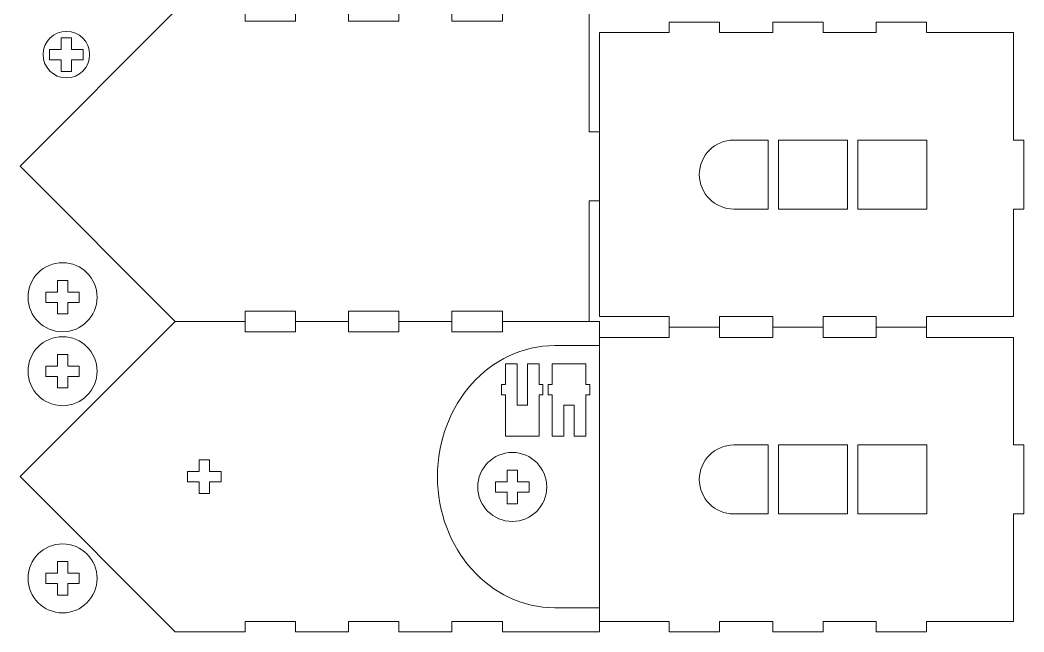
# Model space of a CAD drawing. Header units: millimetres. Extents: x -315 to 251, y -182 to 162.
# Drawn here: x -315 to -24, y -182.5 to -5.1 of the extents above; entities that cross this region are included whole.
import ezdxf

# ---------------------------------------------------------------- set-up
doc = ezdxf.new("R2010")
doc.units = ezdxf.units.MM
doc.header["$MEASUREMENT"] = 0
doc.layers.add('layer 1', color=7, linetype='Continuous')

msp = doc.modelspace()

# ---------------------------------------------------------------- linework, layer by layer
at = {"layer": 'layer 1', "color": 250, "lineweight": 9}
for points, knots in [([(-150.0002, -37.4733), (-150.0002, -37.4733), (-147, -37.4733), (-147, -37.4733), (-147, -37.4733), (-147, -37.4733), (-147, -57.4733), (-147, -57.4733), (-147, -57.4733), (-147, -57.4733), (-150.0002, -57.4733), (-150.0002, -57.4733), (-150.0002, -57.4733), (-150.0002, -57.4733), (-150, -92.4733), (-150, -92.4733), (-150, -92.4733), (-150, -92.4733), (-175.2, -92.4733), (-175.2, -92.4733), (-175.2, -92.4733), (-175.2, -92.4733), (-175.2, -89.4731), (-175.2, -89.4731), (-175.2, -89.4731), (-175.2, -89.4731), (-189.8001, -89.4731), (-189.8001, -89.4731), (-189.8001, -89.4731), (-189.8001, -89.4731), (-189.8, -92.4733), (-189.8, -92.4733), (-189.8, -92.4733), (-189.8, -92.4733), (-205.2, -92.4733), (-205.2, -92.4733), (-205.2, -92.4733), (-205.2, -92.4733), (-205.2, -89.4731), (-205.2, -89.4731), (-205.2, -89.4731), (-205.2, -89.4731), (-219.8, -89.4731), (-219.8, -89.4731), (-219.8, -89.4731), (-219.8, -89.4731), (-219.8, -92.4733), (-219.8, -92.4733), (-219.8, -92.4733), (-219.8, -92.4733), (-235.2, -92.4733), (-235.2, -92.4733), (-235.2, -92.4733), (-235.2, -92.4733), (-235.2, -89.4731), (-235.2, -89.4731), (-235.2, -89.4731), (-235.2, -89.4731), (-249.8, -89.4731), (-249.8, -89.4731), (-249.8, -89.4731), (-249.8, -89.4731), (-249.8, -92.4733), (-249.8, -92.4733), (-249.8, -92.4733), (-249.8, -92.4733), (-270, -92.4733), (-270, -92.4733), (-270, -92.4733), (-270, -92.4733), (-315, -47.4733), (-315, -47.4733), (-315, -47.4733), (-315, -47.4733), (-270, -2.4733), (-270, -2.4733), (-270, -2.4733), (-270, -2.4733), (-249.8, -2.4733), (-249.8, -2.4733), (-249.8, -2.4733), (-249.8, -2.4733), (-249.8001, -5.4731), (-249.8001, -5.4731), (-249.8001, -5.4731), (-249.8001, -5.4731), (-235.2001, -5.4731), (-235.2001, -5.4731), (-235.2001, -5.4731), (-235.2001, -5.4731), (-235.2, -2.4733), (-235.2, -2.4733), (-235.2, -2.4733), (-235.2, -2.4733), (-219.8, -2.4733), (-219.8, -2.4733), (-219.8, -2.4733), (-219.8, -2.4733), (-219.8001, -5.4731), (-219.8001, -5.4731), (-219.8001, -5.4731), (-219.8001, -5.4731), (-205.2001, -5.4731), (-205.2001, -5.4731), (-205.2001, -5.4731), (-205.2001, -5.4731), (-205.2, -2.4733), (-205.2, -2.4733), (-205.2, -2.4733), (-205.2, -2.4733), (-189.8, -2.4733), (-189.8, -2.4733), (-189.8, -2.4733), (-189.8, -2.4733), (-189.8001, -5.4731), (-189.8001, -5.4731), (-189.8001, -5.4731), (-189.8001, -5.4731), (-175.2001, -5.4731), (-175.2001, -5.4731), (-175.2001, -5.4731), (-175.2001, -5.4731), (-175.2, -2.4733), (-175.2, -2.4733), (-175.2, -2.4733), (-175.2, -2.4733), (-150, -2.4733), (-150, -2.4733), (-150, -2.4733), (-150, -2.4733), (-150.0002, -37.4733), (-150.0002, -37.4733)], [0, 0, 0, 0, 0.02941176, 0.02941176, 0.02941176, 0.02941176, 0.05882353, 0.05882353, 0.05882353, 0.05882353, 0.08823529, 0.08823529, 0.08823529, 0.08823529, 0.11764706, 0.11764706, 0.11764706, 0.11764706, 0.14705882, 0.14705882, 0.14705882, 0.14705882, 0.17647059, 0.17647059, 0.17647059, 0.17647059, 0.20588235, 0.20588235, 0.20588235, 0.20588235, 0.23529412, 0.23529412, 0.23529412, 0.23529412, 0.26470588, 0.26470588, 0.26470588, 0.26470588, 0.29411765, 0.29411765, 0.29411765, 0.29411765, 0.32352941, 0.32352941, 0.32352941, 0.32352941, 0.35294118, 0.35294118, 0.35294118, 0.35294118, 0.38235294, 0.38235294, 0.38235294, 0.38235294, 0.41176471, 0.41176471, 0.41176471, 0.41176471, 0.44117647, 0.44117647, 0.44117647, 0.44117647, 0.47058824, 0.47058824, 0.47058824, 0.47058824, 0.5, 0.5, 0.5, 0.5, 0.52941176, 0.52941176, 0.52941176, 0.52941176, 0.55882353, 0.55882353, 0.55882353, 0.55882353, 0.58823529, 0.58823529, 0.58823529, 0.58823529, 0.61764706, 0.61764706, 0.61764706, 0.61764706, 0.64705882, 0.64705882, 0.64705882, 0.64705882, 0.67647059, 0.67647059, 0.67647059, 0.67647059, 0.70588235, 0.70588235, 0.70588235, 0.70588235, 0.73529412, 0.73529412, 0.73529412, 0.73529412, 0.76470588, 0.76470588, 0.76470588, 0.76470588, 0.79411765, 0.79411765, 0.79411765, 0.79411765, 0.82352941, 0.82352941, 0.82352941, 0.82352941, 0.85294118, 0.85294118, 0.85294118, 0.85294118, 0.88235294, 0.88235294, 0.88235294, 0.88235294, 0.91176471, 0.91176471, 0.91176471, 0.91176471, 0.94117647, 0.94117647, 0.94117647, 0.94117647, 1, 1, 1, 1]), ([(-27.0087, -39.8998), (-27.0087, -39.8998), (-24.0087, -39.8998), (-24.0087, -39.8998), (-24.0087, -39.8998), (-24.0087, -39.8998), (-24.0087, -59.8998), (-24.0087, -59.8998), (-24.0087, -59.8998), (-24.0087, -59.8998), (-27.0087, -59.8998), (-27.0087, -59.8998), (-27.0087, -59.8998), (-27.0087, -59.8998), (-27.0082, -91.0998), (-27.0082, -91.0998), (-27.0082, -91.0998), (-27.0082, -91.0998), (-52.2087, -91.0998), (-52.2087, -91.0998), (-52.2087, -91.0998), (-52.2087, -91.0998), (-52.2087, -94.1), (-52.2087, -94.1), (-52.2087, -94.1), (-52.2087, -94.1), (-66.8087, -94.1), (-66.8087, -94.1), (-66.8087, -94.1), (-66.8087, -94.1), (-66.8087, -91.0998), (-66.8087, -91.0998), (-66.8087, -91.0998), (-66.8087, -91.0998), (-82.2087, -91.0998), (-82.2087, -91.0998), (-82.2087, -91.0998), (-82.2087, -91.0998), (-82.2087, -94.1), (-82.2087, -94.1), (-82.2087, -94.1), (-82.2087, -94.1), (-96.8087, -94.1), (-96.8087, -94.1), (-96.8087, -94.1), (-96.8087, -94.1), (-96.8087, -91.0998), (-96.8087, -91.0998), (-96.8087, -91.0998), (-96.8087, -91.0998), (-112.2087, -91.0998), (-112.2087, -91.0998), (-112.2087, -91.0998), (-112.2087, -91.0998), (-112.2087, -94.1), (-112.2087, -94.1), (-112.2087, -94.1), (-112.2087, -94.1), (-126.8087, -94.1), (-126.8087, -94.1), (-126.8087, -94.1), (-126.8087, -94.1), (-126.8087, -91.0998), (-126.8087, -91.0998), (-126.8087, -91.0998), (-126.8087, -91.0998), (-147.0087, -91.0998), (-147.0087, -91.0998), (-147.0087, -91.0998), (-147.0087, -91.0998), (-147.0087, -8.6998), (-147.0087, -8.6998), (-147.0087, -8.6998), (-147.0087, -8.6998), (-126.8087, -8.6998), (-126.8087, -8.6998), (-126.8087, -8.6998), (-126.8087, -8.6998), (-126.8087, -5.7), (-126.8087, -5.7), (-126.8087, -5.7), (-126.8087, -5.7), (-112.2087, -5.7), (-112.2087, -5.7), (-112.2087, -5.7), (-112.2087, -5.7), (-112.2087, -8.6998), (-112.2087, -8.6998), (-112.2087, -8.6998), (-112.2087, -8.6998), (-96.8087, -8.6998), (-96.8087, -8.6998), (-96.8087, -8.6998), (-96.8087, -8.6998), (-96.8087, -5.7), (-96.8087, -5.7), (-96.8087, -5.7), (-96.8087, -5.7), (-82.2087, -5.7), (-82.2087, -5.7), (-82.2087, -5.7), (-82.2087, -5.7), (-82.2087, -8.6998), (-82.2087, -8.6998), (-82.2087, -8.6998), (-82.2087, -8.6998), (-66.8087, -8.6998), (-66.8087, -8.6998), (-66.8087, -8.6998), (-66.8087, -8.6998), (-66.8087, -5.7), (-66.8087, -5.7), (-66.8087, -5.7), (-66.8087, -5.7), (-52.2087, -5.7), (-52.2087, -5.7), (-52.2087, -5.7), (-52.2087, -5.7), (-52.2087, -8.6998), (-52.2087, -8.6998), (-52.2087, -8.6998), (-52.2087, -8.6998), (-27.0082, -8.6998), (-27.0082, -8.6998), (-27.0082, -8.6998), (-27.0082, -8.6998), (-27.0087, -39.8998), (-27.0087, -39.8998)], [0, 0, 0, 0, 0.03030303, 0.03030303, 0.03030303, 0.03030303, 0.06060606, 0.06060606, 0.06060606, 0.06060606, 0.09090909, 0.09090909, 0.09090909, 0.09090909, 0.12121212, 0.12121212, 0.12121212, 0.12121212, 0.15151515, 0.15151515, 0.15151515, 0.15151515, 0.18181818, 0.18181818, 0.18181818, 0.18181818, 0.21212121, 0.21212121, 0.21212121, 0.21212121, 0.24242424, 0.24242424, 0.24242424, 0.24242424, 0.27272727, 0.27272727, 0.27272727, 0.27272727, 0.3030303, 0.3030303, 0.3030303, 0.3030303, 0.33333333, 0.33333333, 0.33333333, 0.33333333, 0.36363636, 0.36363636, 0.36363636, 0.36363636, 0.39393939, 0.39393939, 0.39393939, 0.39393939, 0.42424242, 0.42424242, 0.42424242, 0.42424242, 0.45454545, 0.45454545, 0.45454545, 0.45454545, 0.48484848, 0.48484848, 0.48484848, 0.48484848, 0.51515152, 0.51515152, 0.51515152, 0.51515152, 0.54545455, 0.54545455, 0.54545455, 0.54545455, 0.57575758, 0.57575758, 0.57575758, 0.57575758, 0.60606061, 0.60606061, 0.60606061, 0.60606061, 0.63636364, 0.63636364, 0.63636364, 0.63636364, 0.66666667, 0.66666667, 0.66666667, 0.66666667, 0.6969697, 0.6969697, 0.6969697, 0.6969697, 0.72727273, 0.72727273, 0.72727273, 0.72727273, 0.75757576, 0.75757576, 0.75757576, 0.75757576, 0.78787879, 0.78787879, 0.78787879, 0.78787879, 0.81818182, 0.81818182, 0.81818182, 0.81818182, 0.84848485, 0.84848485, 0.84848485, 0.84848485, 0.87878788, 0.87878788, 0.87878788, 0.87878788, 0.90909091, 0.90909091, 0.90909091, 0.90909091, 0.93939394, 0.93939394, 0.93939394, 0.93939394, 1, 1, 1, 1]), ([(-301.5785, -8.3858), (-297.8506, -8.3858), (-294.8285, -11.4079), (-294.8285, -15.1358), (-294.8285, -15.1358), (-294.8285, -18.8637), (-297.8506, -21.8858), (-301.5785, -21.8858), (-301.5785, -21.8858), (-305.3064, -21.8858), (-308.3285, -18.8637), (-308.3285, -15.1358), (-308.3285, -15.1358), (-308.3285, -11.4079), (-305.3064, -8.3858), (-301.5785, -8.3858)], [0, 0, 0, 0, 0.2, 0.2, 0.2, 0.2, 0.4, 0.4, 0.4, 0.4, 0.6, 0.6, 0.6, 0.6, 1, 1, 1, 1]), ([(-303.0783, -16.6359), (-303.0783, -16.6359), (-306.4285, -16.6359), (-306.4285, -16.6359), (-306.4285, -16.6359), (-306.4285, -16.6359), (-306.4285, -13.6358), (-306.4285, -13.6358), (-306.4285, -13.6358), (-306.4285, -13.6358), (-303.0783, -13.6358), (-303.0783, -13.6358), (-303.0783, -13.6358), (-303.0783, -13.6358), (-303.0783, -10.2858), (-303.0783, -10.2858), (-303.0783, -10.2858), (-303.0783, -10.2858), (-300.0785, -10.2858), (-300.0785, -10.2858), (-300.0785, -10.2858), (-300.0785, -10.2858), (-300.0785, -13.6358), (-300.0785, -13.6358), (-300.0785, -13.6358), (-300.0785, -13.6358), (-296.7285, -13.6358), (-296.7285, -13.6358), (-296.7285, -13.6358), (-296.7285, -13.6358), (-296.7285, -16.6359), (-296.7285, -16.6359), (-296.7285, -16.6359), (-296.7285, -16.6359), (-300.0785, -16.6359), (-300.0785, -16.6359), (-300.0785, -16.6359), (-300.0785, -16.6359), (-300.0785, -19.9858), (-300.0785, -19.9858), (-300.0785, -19.9858), (-300.0785, -19.9858), (-303.0783, -19.9858), (-303.0783, -19.9858), (-303.0783, -19.9858), (-303.0783, -19.9858), (-303.0783, -16.6359), (-303.0783, -16.6359)], [0, 0, 0, 0, 0.07692308, 0.07692308, 0.07692308, 0.07692308, 0.15384615, 0.15384615, 0.15384615, 0.15384615, 0.23076923, 0.23076923, 0.23076923, 0.23076923, 0.30769231, 0.30769231, 0.30769231, 0.30769231, 0.38461538, 0.38461538, 0.38461538, 0.38461538, 0.46153846, 0.46153846, 0.46153846, 0.46153846, 0.53846154, 0.53846154, 0.53846154, 0.53846154, 0.61538462, 0.61538462, 0.61538462, 0.61538462, 0.69230769, 0.69230769, 0.69230769, 0.69230769, 0.76923077, 0.76923077, 0.76923077, 0.76923077, 0.84615385, 0.84615385, 0.84615385, 0.84615385, 1, 1, 1, 1]), ([(-108.1088, -39.8998), (-108.1088, -39.8998), (-98.1088, -39.8998), (-98.1088, -39.8998), (-98.1088, -39.8998), (-98.1088, -39.8998), (-98.1088, -59.8998), (-98.1088, -59.8998), (-98.1088, -59.8998), (-98.1088, -59.8998), (-108.1088, -59.8998), (-108.1088, -59.8998), (-108.1088, -59.8998), (-113.6316, -59.8998), (-118.1088, -55.4227), (-118.1088, -49.8998), (-118.1088, -49.8998), (-118.1088, -44.3769), (-113.6316, -39.8998), (-108.1088, -39.8998)], [0, 0, 0, 0, 0.16666667, 0.16666667, 0.16666667, 0.16666667, 0.33333333, 0.33333333, 0.33333333, 0.33333333, 0.5, 0.5, 0.5, 0.5, 0.66666667, 0.66666667, 0.66666667, 0.66666667, 1, 1, 1, 1]), ([(-95.1087, -59.8998), (-95.1087, -59.8998), (-95.1087, -39.8998), (-95.1087, -39.8998), (-95.1087, -39.8998), (-95.1087, -39.8998), (-75.1087, -39.8998), (-75.1087, -39.8998), (-75.1087, -39.8998), (-75.1087, -39.8998), (-75.1087, -59.8998), (-75.1087, -59.8998), (-75.1087, -59.8998), (-75.1087, -59.8998), (-95.1087, -59.8998), (-95.1087, -59.8998)], [0, 0, 0, 0, 0.2, 0.2, 0.2, 0.2, 0.4, 0.4, 0.4, 0.4, 0.6, 0.6, 0.6, 0.6, 1, 1, 1, 1]), ([(-72.1086, -59.8998), (-72.1086, -59.8998), (-72.1086, -39.8998), (-72.1086, -39.8998), (-72.1086, -39.8998), (-72.1086, -39.8998), (-52.1086, -39.8998), (-52.1086, -39.8998), (-52.1086, -39.8998), (-52.1086, -39.8998), (-52.1086, -59.8998), (-52.1086, -59.8998), (-52.1086, -59.8998), (-52.1086, -59.8998), (-72.1086, -59.8998), (-72.1086, -59.8998)], [0, 0, 0, 0, 0.2, 0.2, 0.2, 0.2, 0.4, 0.4, 0.4, 0.4, 0.6, 0.6, 0.6, 0.6, 1, 1, 1, 1]), ([(-302.675, -75.4664), (-297.1522, -75.4664), (-292.675, -79.9435), (-292.675, -85.4664), (-292.675, -85.4664), (-292.675, -90.9893), (-297.1522, -95.4664), (-302.675, -95.4664), (-302.675, -95.4664), (-308.1978, -95.4664), (-312.675, -90.9893), (-312.675, -85.4664), (-312.675, -85.4664), (-312.675, -79.9435), (-308.1978, -75.4664), (-302.675, -75.4664)], [0, 0, 0, 0, 0.2, 0.2, 0.2, 0.2, 0.4, 0.4, 0.4, 0.4, 0.6, 0.6, 0.6, 0.6, 1, 1, 1, 1]), ([(-304.1748, -86.9665), (-304.1748, -86.9665), (-307.525, -86.9665), (-307.525, -86.9665), (-307.525, -86.9665), (-307.525, -86.9665), (-307.525, -83.9664), (-307.525, -83.9664), (-307.525, -83.9664), (-307.525, -83.9664), (-304.1748, -83.9664), (-304.1748, -83.9664), (-304.1748, -83.9664), (-304.1748, -83.9664), (-304.1748, -80.6164), (-304.1748, -80.6164), (-304.1748, -80.6164), (-304.1748, -80.6164), (-301.175, -80.6164), (-301.175, -80.6164), (-301.175, -80.6164), (-301.175, -80.6164), (-301.175, -83.9664), (-301.175, -83.9664), (-301.175, -83.9664), (-301.175, -83.9664), (-297.825, -83.9664), (-297.825, -83.9664), (-297.825, -83.9664), (-297.825, -83.9664), (-297.825, -86.9665), (-297.825, -86.9665), (-297.825, -86.9665), (-297.825, -86.9665), (-301.175, -86.9665), (-301.175, -86.9665), (-301.175, -86.9665), (-301.175, -86.9665), (-301.175, -90.3164), (-301.175, -90.3164), (-301.175, -90.3164), (-301.175, -90.3164), (-304.1748, -90.3164), (-304.1748, -90.3164), (-304.1748, -90.3164), (-304.1748, -90.3164), (-304.1748, -86.9665), (-304.1748, -86.9665)], [0, 0, 0, 0, 0.07692308, 0.07692308, 0.07692308, 0.07692308, 0.15384615, 0.15384615, 0.15384615, 0.15384615, 0.23076923, 0.23076923, 0.23076923, 0.23076923, 0.30769231, 0.30769231, 0.30769231, 0.30769231, 0.38461538, 0.38461538, 0.38461538, 0.38461538, 0.46153846, 0.46153846, 0.46153846, 0.46153846, 0.53846154, 0.53846154, 0.53846154, 0.53846154, 0.61538462, 0.61538462, 0.61538462, 0.61538462, 0.69230769, 0.69230769, 0.69230769, 0.69230769, 0.76923077, 0.76923077, 0.76923077, 0.76923077, 0.84615385, 0.84615385, 0.84615385, 0.84615385, 1, 1, 1, 1]), ([(-147, -92.4733), (-147, -92.4733), (-147, -99.4733), (-147, -99.4733), (-147, -99.4733), (-147, -99.4733), (-159.9998, -99.4733), (-159.9998, -99.4733), (-159.9998, -99.4733), (-178.7775, -99.4733), (-193.9998, -116.4864), (-193.9998, -137.4733), (-193.9998, -137.4733), (-193.9998, -158.4602), (-178.7775, -175.4733), (-159.9998, -175.4733), (-159.9998, -175.4733), (-159.9998, -175.4733), (-147, -175.4733), (-147, -175.4733), (-147, -175.4733), (-147, -175.4733), (-147, -182.4733), (-147, -182.4733), (-147, -182.4733), (-156.6667, -182.4733), (-165.5333, -182.4733), (-175.2, -182.4733), (-175.2, -182.4733), (-175.2, -182.4733), (-175.2, -179.4731), (-175.2, -179.4731), (-175.2, -179.4731), (-175.2, -179.4731), (-189.8, -179.4731), (-189.8, -179.4731), (-189.8, -179.4731), (-189.8, -179.4731), (-189.8, -182.4733), (-189.8, -182.4733), (-189.8, -182.4733), (-189.8, -182.4733), (-205.2, -182.4733), (-205.2, -182.4733), (-205.2, -182.4733), (-205.2, -182.4733), (-205.2, -179.4731), (-205.2, -179.4731), (-205.2, -179.4731), (-205.2, -179.4731), (-219.8, -179.4731), (-219.8, -179.4731), (-219.8, -179.4731), (-219.8, -179.4731), (-219.8, -182.4733), (-219.8, -182.4733), (-219.8, -182.4733), (-219.8, -182.4733), (-235.2, -182.4733), (-235.2, -182.4733), (-235.2, -182.4733), (-235.2, -182.4733), (-235.2, -179.4731), (-235.2, -179.4731), (-235.2, -179.4731), (-235.2, -179.4731), (-249.8, -179.4731), (-249.8, -179.4731), (-249.8, -179.4731), (-249.8, -179.4731), (-249.8, -182.4733), (-249.8, -182.4733), (-249.8, -182.4733), (-249.8, -182.4733), (-270, -182.4733), (-270, -182.4733), (-270, -182.4733), (-270, -182.4733), (-315, -137.4733), (-315, -137.4733), (-315, -137.4733), (-315, -137.4733), (-270, -92.4733), (-270, -92.4733), (-270, -92.4733), (-270, -92.4733), (-249.8, -92.4733), (-249.8, -92.4733), (-249.8, -92.4733), (-249.8, -92.4733), (-249.8, -95.4731), (-249.8, -95.4731), (-249.8, -95.4731), (-249.8, -95.4731), (-235.2, -95.4731), (-235.2, -95.4731), (-235.2, -95.4731), (-235.2, -95.4731), (-235.2, -92.4733), (-235.2, -92.4733), (-235.2, -92.4733), (-235.2, -92.4733), (-219.8, -92.4733), (-219.8, -92.4733), (-219.8, -92.4733), (-219.8, -92.4733), (-219.8, -95.4731), (-219.8, -95.4731), (-219.8, -95.4731), (-219.8, -95.4731), (-205.2, -95.4731), (-205.2, -95.4731), (-205.2, -95.4731), (-205.2, -95.4731), (-205.2, -92.4733), (-205.2, -92.4733), (-205.2, -92.4733), (-205.2, -92.4733), (-189.8, -92.4733), (-189.8, -92.4733), (-189.8, -92.4733), (-189.8, -92.4733), (-189.8, -95.4731), (-189.8, -95.4731), (-189.8, -95.4731), (-189.8, -95.4731), (-175.2, -95.4731), (-175.2, -95.4731), (-175.2, -95.4731), (-175.2, -95.4731), (-175.2, -92.4733), (-175.2, -92.4733), (-175.2, -92.4733), (-165.5333, -92.4733), (-156.6667, -92.4733), (-147, -92.4733)], [0, 0, 0, 0, 0.02857143, 0.02857143, 0.02857143, 0.02857143, 0.05714286, 0.05714286, 0.05714286, 0.05714286, 0.08571429, 0.08571429, 0.08571429, 0.08571429, 0.11428571, 0.11428571, 0.11428571, 0.11428571, 0.14285714, 0.14285714, 0.14285714, 0.14285714, 0.17142857, 0.17142857, 0.17142857, 0.17142857, 0.2, 0.2, 0.2, 0.2, 0.22857143, 0.22857143, 0.22857143, 0.22857143, 0.25714286, 0.25714286, 0.25714286, 0.25714286, 0.28571429, 0.28571429, 0.28571429, 0.28571429, 0.31428571, 0.31428571, 0.31428571, 0.31428571, 0.34285714, 0.34285714, 0.34285714, 0.34285714, 0.37142857, 0.37142857, 0.37142857, 0.37142857, 0.4, 0.4, 0.4, 0.4, 0.42857143, 0.42857143, 0.42857143, 0.42857143, 0.45714286, 0.45714286, 0.45714286, 0.45714286, 0.48571429, 0.48571429, 0.48571429, 0.48571429, 0.51428571, 0.51428571, 0.51428571, 0.51428571, 0.54285714, 0.54285714, 0.54285714, 0.54285714, 0.57142857, 0.57142857, 0.57142857, 0.57142857, 0.6, 0.6, 0.6, 0.6, 0.62857143, 0.62857143, 0.62857143, 0.62857143, 0.65714286, 0.65714286, 0.65714286, 0.65714286, 0.68571429, 0.68571429, 0.68571429, 0.68571429, 0.71428571, 0.71428571, 0.71428571, 0.71428571, 0.74285714, 0.74285714, 0.74285714, 0.74285714, 0.77142857, 0.77142857, 0.77142857, 0.77142857, 0.8, 0.8, 0.8, 0.8, 0.82857143, 0.82857143, 0.82857143, 0.82857143, 0.85714286, 0.85714286, 0.85714286, 0.85714286, 0.88571429, 0.88571429, 0.88571429, 0.88571429, 0.91428571, 0.91428571, 0.91428571, 0.91428571, 0.94285714, 0.94285714, 0.94285714, 0.94285714, 1, 1, 1, 1]), ([(-27.0087, -128.2998), (-27.0087, -128.2998), (-24.0087, -128.2998), (-24.0087, -128.2998), (-24.0087, -128.2998), (-24.0087, -128.2998), (-24.0087, -148.2998), (-24.0087, -148.2998), (-24.0087, -148.2998), (-24.0087, -148.2998), (-27.0087, -148.2998), (-27.0087, -148.2998), (-27.0087, -148.2998), (-27.0087, -148.2998), (-27.0082, -179.4998), (-27.0082, -179.4998), (-27.0082, -179.4998), (-27.0082, -179.4998), (-52.2087, -179.4998), (-52.2087, -179.4998), (-52.2087, -179.4998), (-52.2087, -179.4998), (-52.2087, -182.5), (-52.2087, -182.5), (-52.2087, -182.5), (-52.2087, -182.5), (-66.8087, -182.5), (-66.8087, -182.5), (-66.8087, -182.5), (-66.8087, -182.5), (-66.8087, -179.4998), (-66.8087, -179.4998), (-66.8087, -179.4998), (-66.8087, -179.4998), (-82.2087, -179.4998), (-82.2087, -179.4998), (-82.2087, -179.4998), (-82.2087, -179.4998), (-82.2087, -182.5), (-82.2087, -182.5), (-82.2087, -182.5), (-82.2087, -182.5), (-96.8087, -182.5), (-96.8087, -182.5), (-96.8087, -182.5), (-96.8087, -182.5), (-96.8087, -179.4998), (-96.8087, -179.4998), (-96.8087, -179.4998), (-96.8087, -179.4998), (-112.2087, -179.4998), (-112.2087, -179.4998), (-112.2087, -179.4998), (-112.2087, -179.4998), (-112.2087, -182.5), (-112.2087, -182.5), (-112.2087, -182.5), (-112.2087, -182.5), (-126.8087, -182.5), (-126.8087, -182.5), (-126.8087, -182.5), (-126.8087, -182.5), (-126.8087, -179.4998), (-126.8087, -179.4998), (-126.8087, -179.4998), (-126.8087, -179.4998), (-147.0087, -179.4998), (-147.0087, -179.4998), (-147.0087, -179.4998), (-147.0087, -179.4998), (-147.0087, -97.0998), (-147.0087, -97.0998), (-147.0087, -97.0998), (-147.0087, -97.0998), (-126.8087, -97.0998), (-126.8087, -97.0998), (-126.8087, -97.0998), (-126.8087, -97.0998), (-126.8087, -94.1), (-126.8087, -94.1), (-126.8087, -94.1), (-126.8087, -94.1), (-112.2087, -94.1), (-112.2087, -94.1), (-112.2087, -94.1), (-112.2087, -94.1), (-112.2087, -97.0998), (-112.2087, -97.0998), (-112.2087, -97.0998), (-112.2087, -97.0998), (-96.8087, -97.0998), (-96.8087, -97.0998), (-96.8087, -97.0998), (-96.8087, -97.0998), (-96.8087, -94.1), (-96.8087, -94.1), (-96.8087, -94.1), (-96.8087, -94.1), (-82.2087, -94.1), (-82.2087, -94.1), (-82.2087, -94.1), (-82.2087, -94.1), (-82.2087, -97.0998), (-82.2087, -97.0998), (-82.2087, -97.0998), (-82.2087, -97.0998), (-66.8087, -97.0998), (-66.8087, -97.0998), (-66.8087, -97.0998), (-66.8087, -97.0998), (-66.8087, -94.1), (-66.8087, -94.1), (-66.8087, -94.1), (-66.8087, -94.1), (-52.2087, -94.1), (-52.2087, -94.1), (-52.2087, -94.1), (-52.2087, -94.1), (-52.2087, -97.0998), (-52.2087, -97.0998), (-52.2087, -97.0998), (-52.2087, -97.0998), (-27.0082, -97.0998), (-27.0082, -97.0998), (-27.0082, -97.0998), (-27.0082, -97.0998), (-27.0087, -128.2998), (-27.0087, -128.2998)], [0, 0, 0, 0, 0.03030303, 0.03030303, 0.03030303, 0.03030303, 0.06060606, 0.06060606, 0.06060606, 0.06060606, 0.09090909, 0.09090909, 0.09090909, 0.09090909, 0.12121212, 0.12121212, 0.12121212, 0.12121212, 0.15151515, 0.15151515, 0.15151515, 0.15151515, 0.18181818, 0.18181818, 0.18181818, 0.18181818, 0.21212121, 0.21212121, 0.21212121, 0.21212121, 0.24242424, 0.24242424, 0.24242424, 0.24242424, 0.27272727, 0.27272727, 0.27272727, 0.27272727, 0.3030303, 0.3030303, 0.3030303, 0.3030303, 0.33333333, 0.33333333, 0.33333333, 0.33333333, 0.36363636, 0.36363636, 0.36363636, 0.36363636, 0.39393939, 0.39393939, 0.39393939, 0.39393939, 0.42424242, 0.42424242, 0.42424242, 0.42424242, 0.45454545, 0.45454545, 0.45454545, 0.45454545, 0.48484848, 0.48484848, 0.48484848, 0.48484848, 0.51515152, 0.51515152, 0.51515152, 0.51515152, 0.54545455, 0.54545455, 0.54545455, 0.54545455, 0.57575758, 0.57575758, 0.57575758, 0.57575758, 0.60606061, 0.60606061, 0.60606061, 0.60606061, 0.63636364, 0.63636364, 0.63636364, 0.63636364, 0.66666667, 0.66666667, 0.66666667, 0.66666667, 0.6969697, 0.6969697, 0.6969697, 0.6969697, 0.72727273, 0.72727273, 0.72727273, 0.72727273, 0.75757576, 0.75757576, 0.75757576, 0.75757576, 0.78787879, 0.78787879, 0.78787879, 0.78787879, 0.81818182, 0.81818182, 0.81818182, 0.81818182, 0.84848485, 0.84848485, 0.84848485, 0.84848485, 0.87878788, 0.87878788, 0.87878788, 0.87878788, 0.90909091, 0.90909091, 0.90909091, 0.90909091, 0.93939394, 0.93939394, 0.93939394, 0.93939394, 1, 1, 1, 1]), ([(-302.675, -96.9129), (-297.1522, -96.9129), (-292.675, -101.39), (-292.675, -106.9129), (-292.675, -106.9129), (-292.675, -112.4358), (-297.1522, -116.9129), (-302.675, -116.9129), (-302.675, -116.9129), (-308.1978, -116.9129), (-312.675, -112.4358), (-312.675, -106.9129), (-312.675, -106.9129), (-312.675, -101.39), (-308.1978, -96.9129), (-302.675, -96.9129)], [0, 0, 0, 0, 0.2, 0.2, 0.2, 0.2, 0.4, 0.4, 0.4, 0.4, 0.6, 0.6, 0.6, 0.6, 1, 1, 1, 1]), ([(-304.1748, -108.413), (-304.1748, -108.413), (-307.525, -108.413), (-307.525, -108.413), (-307.525, -108.413), (-307.525, -108.413), (-307.525, -105.4129), (-307.525, -105.4129), (-307.525, -105.4129), (-307.525, -105.4129), (-304.1748, -105.4129), (-304.1748, -105.4129), (-304.1748, -105.4129), (-304.1748, -105.4129), (-304.1748, -102.0629), (-304.1748, -102.0629), (-304.1748, -102.0629), (-304.1748, -102.0629), (-301.175, -102.0629), (-301.175, -102.0629), (-301.175, -102.0629), (-301.175, -102.0629), (-301.175, -105.4129), (-301.175, -105.4129), (-301.175, -105.4129), (-301.175, -105.4129), (-297.825, -105.4129), (-297.825, -105.4129), (-297.825, -105.4129), (-297.825, -105.4129), (-297.825, -108.413), (-297.825, -108.413), (-297.825, -108.413), (-297.825, -108.413), (-301.175, -108.413), (-301.175, -108.413), (-301.175, -108.413), (-301.175, -108.413), (-301.175, -111.7629), (-301.175, -111.7629), (-301.175, -111.7629), (-301.175, -111.7629), (-304.1748, -111.7629), (-304.1748, -111.7629), (-304.1748, -111.7629), (-304.1748, -111.7629), (-304.1748, -108.413), (-304.1748, -108.413)], [0, 0, 0, 0, 0.07692308, 0.07692308, 0.07692308, 0.07692308, 0.15384615, 0.15384615, 0.15384615, 0.15384615, 0.23076923, 0.23076923, 0.23076923, 0.23076923, 0.30769231, 0.30769231, 0.30769231, 0.30769231, 0.38461538, 0.38461538, 0.38461538, 0.38461538, 0.46153846, 0.46153846, 0.46153846, 0.46153846, 0.53846154, 0.53846154, 0.53846154, 0.53846154, 0.61538462, 0.61538462, 0.61538462, 0.61538462, 0.69230769, 0.69230769, 0.69230769, 0.69230769, 0.76923077, 0.76923077, 0.76923077, 0.76923077, 0.84615385, 0.84615385, 0.84615385, 0.84615385, 1, 1, 1, 1]), ([(-174.2751, -113.7725), (-174.2751, -113.7725), (-174.2751, -125.7721), (-174.2751, -125.7721), (-174.2751, -125.7721), (-174.2751, -125.7721), (-164.5751, -125.7721), (-164.5751, -125.7721), (-164.5751, -125.7721), (-164.5751, -125.7721), (-164.5751, -113.7725), (-164.5751, -113.7725), (-164.5751, -113.7725), (-164.5751, -113.7725), (-163.4251, -113.7725), (-163.4251, -113.7725), (-163.4251, -113.7725), (-163.4251, -113.7725), (-163.4251, -110.7727), (-163.4251, -110.7727), (-163.4251, -110.7727), (-163.4251, -110.7727), (-164.5751, -110.7727), (-164.5751, -110.7727), (-164.5751, -110.7727), (-164.5751, -110.7727), (-164.5751, -104.7731), (-164.5751, -104.7731), (-164.5751, -104.7731), (-164.5751, -104.7731), (-167.9251, -104.7731), (-167.9251, -104.7731), (-167.9251, -104.7731), (-167.9251, -104.7731), (-167.9251, -116.7727), (-167.9251, -116.7727), (-167.9251, -116.7727), (-167.9251, -116.7727), (-170.9253, -116.7727), (-170.9253, -116.7727), (-170.9253, -116.7727), (-170.9253, -116.7727), (-170.9253, -104.7731), (-170.9253, -104.7731), (-170.9253, -104.7731), (-170.9253, -104.7731), (-174.2751, -104.7731), (-174.2751, -104.7731), (-174.2751, -104.7731), (-174.2751, -104.7731), (-174.2751, -110.7727), (-174.2751, -110.7727), (-174.2751, -110.7727), (-174.2751, -110.7727), (-175.4251, -110.7727), (-175.4251, -110.7727), (-175.4251, -110.7727), (-175.4251, -110.7727), (-175.4251, -113.7725), (-175.4251, -113.7725), (-175.4251, -113.7725), (-175.4251, -113.7725), (-174.2751, -113.7725), (-174.2751, -113.7725)], [0, 0, 0, 0, 0.05882353, 0.05882353, 0.05882353, 0.05882353, 0.11764706, 0.11764706, 0.11764706, 0.11764706, 0.17647059, 0.17647059, 0.17647059, 0.17647059, 0.23529412, 0.23529412, 0.23529412, 0.23529412, 0.29411765, 0.29411765, 0.29411765, 0.29411765, 0.35294118, 0.35294118, 0.35294118, 0.35294118, 0.41176471, 0.41176471, 0.41176471, 0.41176471, 0.47058824, 0.47058824, 0.47058824, 0.47058824, 0.52941176, 0.52941176, 0.52941176, 0.52941176, 0.58823529, 0.58823529, 0.58823529, 0.58823529, 0.64705882, 0.64705882, 0.64705882, 0.64705882, 0.70588235, 0.70588235, 0.70588235, 0.70588235, 0.76470588, 0.76470588, 0.76470588, 0.76470588, 0.82352941, 0.82352941, 0.82352941, 0.82352941, 0.88235294, 0.88235294, 0.88235294, 0.88235294, 1, 1, 1, 1]), ([(-151.0285, -110.7727), (-151.0285, -110.7727), (-151.0285, -104.7731), (-151.0285, -104.7731), (-151.0285, -104.7731), (-151.0285, -104.7731), (-160.7285, -104.7731), (-160.7285, -104.7731), (-160.7285, -104.7731), (-160.7285, -104.7731), (-160.7285, -110.7727), (-160.7285, -110.7727), (-160.7285, -110.7727), (-160.7285, -110.7727), (-161.8785, -110.7727), (-161.8785, -110.7727), (-161.8785, -110.7727), (-161.8785, -110.7727), (-161.8785, -113.7725), (-161.8785, -113.7725), (-161.8785, -113.7725), (-161.8785, -113.7725), (-160.7285, -113.7725), (-160.7285, -113.7725), (-160.7285, -113.7725), (-160.7285, -113.7725), (-160.7285, -125.7721), (-160.7285, -125.7721), (-160.7285, -125.7721), (-160.7285, -125.7721), (-157.3787, -125.7721), (-157.3787, -125.7721), (-157.3787, -125.7721), (-157.3787, -125.7721), (-157.3787, -116.7727), (-157.3787, -116.7727), (-157.3787, -116.7727), (-157.3787, -116.7727), (-154.3785, -116.7727), (-154.3785, -116.7727), (-154.3785, -116.7727), (-154.3785, -116.7727), (-154.3785, -125.7721), (-154.3785, -125.7721), (-154.3785, -125.7721), (-154.3785, -125.7721), (-151.0285, -125.7721), (-151.0285, -125.7721), (-151.0285, -125.7721), (-151.0285, -125.7721), (-151.0285, -113.7725), (-151.0285, -113.7725), (-151.0285, -113.7725), (-151.0285, -113.7725), (-149.8785, -113.7725), (-149.8785, -113.7725), (-149.8785, -113.7725), (-149.8785, -113.7725), (-149.8785, -110.7727), (-149.8785, -110.7727), (-149.8785, -110.7727), (-149.8785, -110.7727), (-151.0285, -110.7727), (-151.0285, -110.7727)], [0, 0, 0, 0, 0.05882353, 0.05882353, 0.05882353, 0.05882353, 0.11764706, 0.11764706, 0.11764706, 0.11764706, 0.17647059, 0.17647059, 0.17647059, 0.17647059, 0.23529412, 0.23529412, 0.23529412, 0.23529412, 0.29411765, 0.29411765, 0.29411765, 0.29411765, 0.35294118, 0.35294118, 0.35294118, 0.35294118, 0.41176471, 0.41176471, 0.41176471, 0.41176471, 0.47058824, 0.47058824, 0.47058824, 0.47058824, 0.52941176, 0.52941176, 0.52941176, 0.52941176, 0.58823529, 0.58823529, 0.58823529, 0.58823529, 0.64705882, 0.64705882, 0.64705882, 0.64705882, 0.70588235, 0.70588235, 0.70588235, 0.70588235, 0.76470588, 0.76470588, 0.76470588, 0.76470588, 0.82352941, 0.82352941, 0.82352941, 0.82352941, 0.88235294, 0.88235294, 0.88235294, 0.88235294, 1, 1, 1, 1]), ([(-172.3224, -130.4734), (-166.7996, -130.4734), (-162.3224, -134.9505), (-162.3224, -140.4734), (-162.3224, -140.4734), (-162.3224, -145.9963), (-166.7996, -150.4734), (-172.3224, -150.4734), (-172.3224, -150.4734), (-177.8452, -150.4734), (-182.3224, -145.9963), (-182.3224, -140.4734), (-182.3224, -140.4734), (-182.3224, -134.9505), (-177.8452, -130.4734), (-172.3224, -130.4734)], [0, 0, 0, 0, 0.2, 0.2, 0.2, 0.2, 0.4, 0.4, 0.4, 0.4, 0.6, 0.6, 0.6, 0.6, 1, 1, 1, 1]), ([(-108.1088, -128.2998), (-108.1088, -128.2998), (-98.1088, -128.2998), (-98.1088, -128.2998), (-98.1088, -128.2998), (-98.1088, -128.2998), (-98.1088, -148.2998), (-98.1088, -148.2998), (-98.1088, -148.2998), (-98.1088, -148.2998), (-108.1088, -148.2998), (-108.1088, -148.2998), (-108.1088, -148.2998), (-113.6316, -148.2998), (-118.1088, -143.8227), (-118.1088, -138.2998), (-118.1088, -138.2998), (-118.1088, -132.7769), (-113.6316, -128.2998), (-108.1088, -128.2998)], [0, 0, 0, 0, 0.16666667, 0.16666667, 0.16666667, 0.16666667, 0.33333333, 0.33333333, 0.33333333, 0.33333333, 0.5, 0.5, 0.5, 0.5, 0.66666667, 0.66666667, 0.66666667, 0.66666667, 1, 1, 1, 1]), ([(-95.1087, -148.2998), (-95.1087, -148.2998), (-95.1087, -128.2998), (-95.1087, -128.2998), (-95.1087, -128.2998), (-95.1087, -128.2998), (-75.1087, -128.2998), (-75.1087, -128.2998), (-75.1087, -128.2998), (-75.1087, -128.2998), (-75.1087, -148.2998), (-75.1087, -148.2998), (-75.1087, -148.2998), (-75.1087, -148.2998), (-95.1087, -148.2998), (-95.1087, -148.2998)], [0, 0, 0, 0, 0.2, 0.2, 0.2, 0.2, 0.4, 0.4, 0.4, 0.4, 0.6, 0.6, 0.6, 0.6, 1, 1, 1, 1]), ([(-72.1086, -148.2998), (-72.1086, -148.2998), (-72.1086, -128.2998), (-72.1086, -128.2998), (-72.1086, -128.2998), (-72.1086, -128.2998), (-52.1086, -128.2998), (-52.1086, -128.2998), (-52.1086, -128.2998), (-52.1086, -128.2998), (-52.1086, -148.2998), (-52.1086, -148.2998), (-52.1086, -148.2998), (-52.1086, -148.2998), (-72.1086, -148.2998), (-72.1086, -148.2998)], [0, 0, 0, 0, 0.2, 0.2, 0.2, 0.2, 0.4, 0.4, 0.4, 0.4, 0.6, 0.6, 0.6, 0.6, 1, 1, 1, 1]), ([(-263.0997, -138.9734), (-263.0997, -138.9734), (-266.4499, -138.9734), (-266.4499, -138.9734), (-266.4499, -138.9734), (-266.4499, -138.9734), (-266.4499, -135.9733), (-266.4499, -135.9733), (-266.4499, -135.9733), (-266.4499, -135.9733), (-263.0997, -135.9733), (-263.0997, -135.9733), (-263.0997, -135.9733), (-263.0997, -135.9733), (-263.0997, -132.6233), (-263.0997, -132.6233), (-263.0997, -132.6233), (-263.0997, -132.6233), (-260.0999, -132.6233), (-260.0999, -132.6233), (-260.0999, -132.6233), (-260.0999, -132.6233), (-260.0999, -135.9733), (-260.0999, -135.9733), (-260.0999, -135.9733), (-260.0999, -135.9733), (-256.7499, -135.9733), (-256.7499, -135.9733), (-256.7499, -135.9733), (-256.7499, -135.9733), (-256.7499, -138.9734), (-256.7499, -138.9734), (-256.7499, -138.9734), (-256.7499, -138.9734), (-260.0999, -138.9734), (-260.0999, -138.9734), (-260.0999, -138.9734), (-260.0999, -138.9734), (-260.0999, -142.3233), (-260.0999, -142.3233), (-260.0999, -142.3233), (-260.0999, -142.3233), (-263.0997, -142.3233), (-263.0997, -142.3233), (-263.0997, -142.3233), (-263.0997, -142.3233), (-263.0997, -138.9734), (-263.0997, -138.9734)], [0, 0, 0, 0, 0.07692308, 0.07692308, 0.07692308, 0.07692308, 0.15384615, 0.15384615, 0.15384615, 0.15384615, 0.23076923, 0.23076923, 0.23076923, 0.23076923, 0.30769231, 0.30769231, 0.30769231, 0.30769231, 0.38461538, 0.38461538, 0.38461538, 0.38461538, 0.46153846, 0.46153846, 0.46153846, 0.46153846, 0.53846154, 0.53846154, 0.53846154, 0.53846154, 0.61538462, 0.61538462, 0.61538462, 0.61538462, 0.69230769, 0.69230769, 0.69230769, 0.69230769, 0.76923077, 0.76923077, 0.76923077, 0.76923077, 0.84615385, 0.84615385, 0.84615385, 0.84615385, 1, 1, 1, 1]), ([(-173.8222, -141.9735), (-173.8222, -141.9735), (-177.1724, -141.9735), (-177.1724, -141.9735), (-177.1724, -141.9735), (-177.1724, -141.9735), (-177.1724, -138.9734), (-177.1724, -138.9734), (-177.1724, -138.9734), (-177.1724, -138.9734), (-173.8222, -138.9734), (-173.8222, -138.9734), (-173.8222, -138.9734), (-173.8222, -138.9734), (-173.8222, -135.6234), (-173.8222, -135.6234), (-173.8222, -135.6234), (-173.8222, -135.6234), (-170.8224, -135.6234), (-170.8224, -135.6234), (-170.8224, -135.6234), (-170.8224, -135.6234), (-170.8224, -138.9734), (-170.8224, -138.9734), (-170.8224, -138.9734), (-170.8224, -138.9734), (-167.4724, -138.9734), (-167.4724, -138.9734), (-167.4724, -138.9734), (-167.4724, -138.9734), (-167.4724, -141.9735), (-167.4724, -141.9735), (-167.4724, -141.9735), (-167.4724, -141.9735), (-170.8224, -141.9735), (-170.8224, -141.9735), (-170.8224, -141.9735), (-170.8224, -141.9735), (-170.8224, -145.3234), (-170.8224, -145.3234), (-170.8224, -145.3234), (-170.8224, -145.3234), (-173.8222, -145.3234), (-173.8222, -145.3234), (-173.8222, -145.3234), (-173.8222, -145.3234), (-173.8222, -141.9735), (-173.8222, -141.9735)], [0, 0, 0, 0, 0.07692308, 0.07692308, 0.07692308, 0.07692308, 0.15384615, 0.15384615, 0.15384615, 0.15384615, 0.23076923, 0.23076923, 0.23076923, 0.23076923, 0.30769231, 0.30769231, 0.30769231, 0.30769231, 0.38461538, 0.38461538, 0.38461538, 0.38461538, 0.46153846, 0.46153846, 0.46153846, 0.46153846, 0.53846154, 0.53846154, 0.53846154, 0.53846154, 0.61538462, 0.61538462, 0.61538462, 0.61538462, 0.69230769, 0.69230769, 0.69230769, 0.69230769, 0.76923077, 0.76923077, 0.76923077, 0.76923077, 0.84615385, 0.84615385, 0.84615385, 0.84615385, 1, 1, 1, 1]), ([(-302.675, -156.973), (-297.1522, -156.973), (-292.675, -161.4501), (-292.675, -166.973), (-292.675, -166.973), (-292.675, -172.4959), (-297.1522, -176.973), (-302.675, -176.973), (-302.675, -176.973), (-308.1978, -176.973), (-312.675, -172.4959), (-312.675, -166.973), (-312.675, -166.973), (-312.675, -161.4501), (-308.1978, -156.973), (-302.675, -156.973)], [0, 0, 0, 0, 0.2, 0.2, 0.2, 0.2, 0.4, 0.4, 0.4, 0.4, 0.6, 0.6, 0.6, 0.6, 1, 1, 1, 1]), ([(-304.1748, -168.4731), (-304.1748, -168.4731), (-307.525, -168.4731), (-307.525, -168.4731), (-307.525, -168.4731), (-307.525, -168.4731), (-307.525, -165.473), (-307.525, -165.473), (-307.525, -165.473), (-307.525, -165.473), (-304.1748, -165.473), (-304.1748, -165.473), (-304.1748, -165.473), (-304.1748, -165.473), (-304.1748, -162.123), (-304.1748, -162.123), (-304.1748, -162.123), (-304.1748, -162.123), (-301.175, -162.123), (-301.175, -162.123), (-301.175, -162.123), (-301.175, -162.123), (-301.175, -165.473), (-301.175, -165.473), (-301.175, -165.473), (-301.175, -165.473), (-297.825, -165.473), (-297.825, -165.473), (-297.825, -165.473), (-297.825, -165.473), (-297.825, -168.4731), (-297.825, -168.4731), (-297.825, -168.4731), (-297.825, -168.4731), (-301.175, -168.4731), (-301.175, -168.4731), (-301.175, -168.4731), (-301.175, -168.4731), (-301.175, -171.823), (-301.175, -171.823), (-301.175, -171.823), (-301.175, -171.823), (-304.1748, -171.823), (-304.1748, -171.823), (-304.1748, -171.823), (-304.1748, -171.823), (-304.1748, -168.4731), (-304.1748, -168.4731)], [0, 0, 0, 0, 0.07692308, 0.07692308, 0.07692308, 0.07692308, 0.15384615, 0.15384615, 0.15384615, 0.15384615, 0.23076923, 0.23076923, 0.23076923, 0.23076923, 0.30769231, 0.30769231, 0.30769231, 0.30769231, 0.38461538, 0.38461538, 0.38461538, 0.38461538, 0.46153846, 0.46153846, 0.46153846, 0.46153846, 0.53846154, 0.53846154, 0.53846154, 0.53846154, 0.61538462, 0.61538462, 0.61538462, 0.61538462, 0.69230769, 0.69230769, 0.69230769, 0.69230769, 0.76923077, 0.76923077, 0.76923077, 0.76923077, 0.84615385, 0.84615385, 0.84615385, 0.84615385, 1, 1, 1, 1])]:
    msp.add_open_spline(points, degree=3, knots=knots, dxfattribs=at)

doc.saveas('drawing.dxf')
